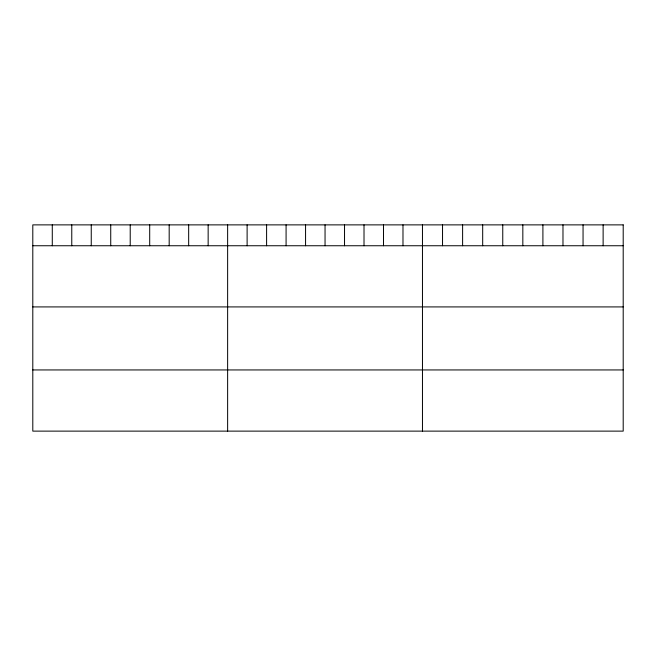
<?xml version="1.0" encoding="UTF-8"?>
<svg xmlns="http://www.w3.org/2000/svg" width="656" height="656" viewBox="0 0 656 656"><rect width="100%" height="100%" fill="white"/><g stroke="black" fill="none" stroke-linecap="round" stroke-linejoin="round"><path stroke-width="0.98" d="M32.8 245.746L623.2 245.746M32.8 306.918L623.2 306.918M32.8 369.943L623.2 369.943M603.126 224.877L603.126 245.746M583.053 224.877L583.053 245.746M562.979 224.877L562.979 245.746M542.906 224.877L542.906 245.746M522.832 224.877L522.832 245.746M502.758 224.877L502.758 245.746M482.685 224.877L482.685 245.746M462.611 224.877L462.611 245.746M442.538 224.877L442.538 245.746M422.464 224.877L422.464 431.123M402.981 224.877L402.981 245.746M383.498 224.877L383.498 245.746M364.014 224.877L364.014 245.746M344.531 224.877L344.531 245.746M325.048 224.877L325.048 245.746M305.565 224.877L305.565 245.746M286.082 224.877L286.082 245.746M266.598 224.877L266.598 245.746M247.115 224.877L247.115 245.746M227.632 224.877L227.632 431.123M208.149 224.877L208.149 245.746M188.666 224.877L188.666 245.746M169.182 224.877L169.182 245.746M149.699 224.877L149.699 245.746M130.216 224.877L130.216 245.746M110.733 224.877L110.733 245.746M91.25 224.877L91.25 245.746M71.766 224.877L71.766 245.746M52.283 224.877L52.283 245.746M623.2 224.877L32.8 224.877L32.8 431.123L623.2 431.123L623.2 224.877"/></g></svg>
